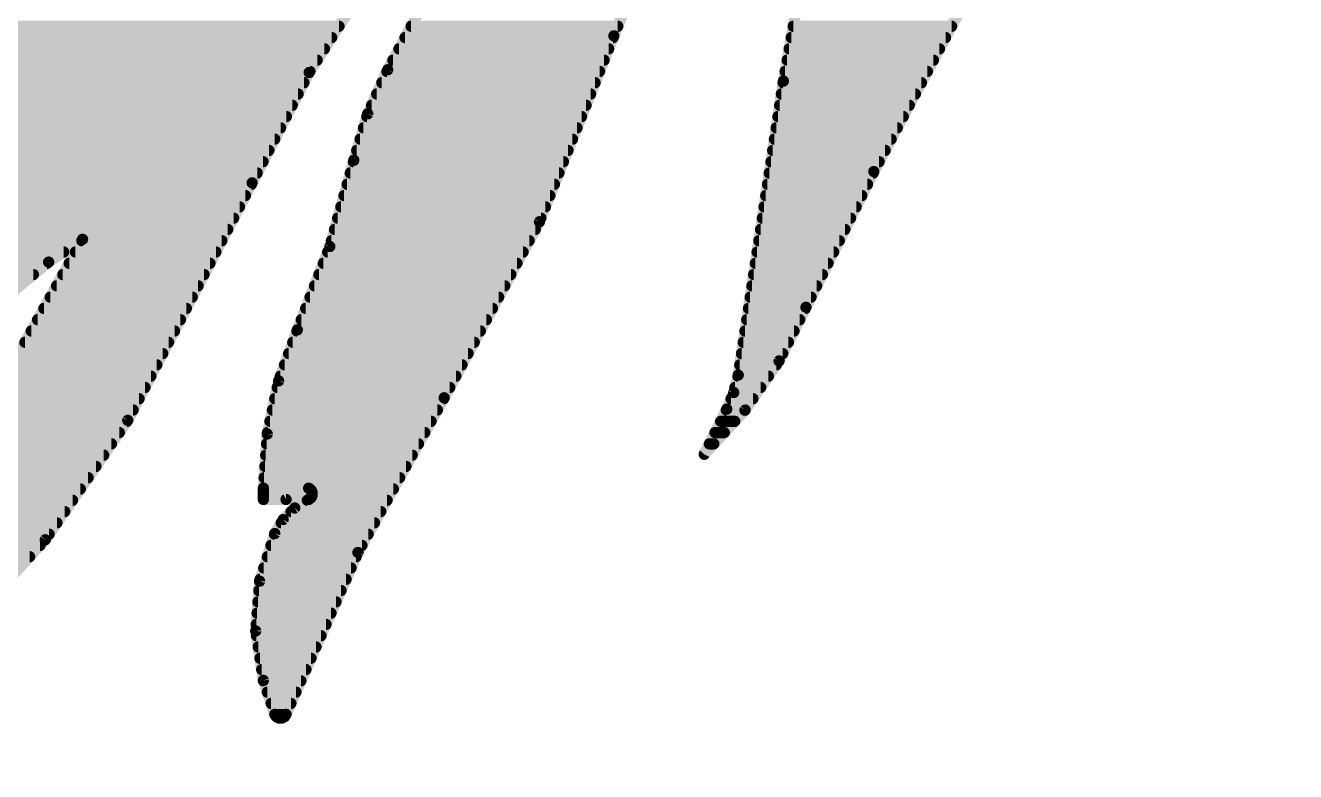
# Model space of a CAD drawing. Extents: x 4 to 288, y -28 to 191.
# Drawn here: x 79.184 to 81.886, y 142.714 to 144.301 of the extents above; entities that cross this region are included whole.
import ezdxf

# ---------------------------------------------------------------- set-up
doc = ezdxf.new("R2010")
doc.units = 0
doc.header["$MEASUREMENT"] = 0
doc.layers.add('20', color=7, linetype='CONTINUOUS')
doc.layers.add('21', color=2, linetype='CONTINUOUS')

msp = doc.modelspace()

# ---------------------------------------------------------------- linework, layer by layer
at = {"layer": '20', "const_width": 0.0254}
msp.add_lwpolyline([(71.1264, 186.0347, 2.9429), (202.1142, 186.0347)], format="xyb", dxfattribs=at)
at = {"layer": '21', "const_width": 0.024}
for points in [[(80.5495, 144.5526), (80.4359, 144.2788)], [(79.9549, 144.2067), (80.1233, 144.5193)], [(79.9309, 144.4229), (79.7879, 144.2007)], [(80.7966, 144.1826), (80.8426, 144.4384)], [(81.1719, 144.3318), (80.9891, 143.9902)], [(79.8512, 144.2991), (73.2706, 144.2991)], [(80.4443, 144.2991), (80.0047, 144.2991)], [(81.1544, 144.2991), (80.8175, 144.2991)], [(79.8357, 144.2751), (73.309, 144.2751)], [(80.4344, 144.2751), (79.9917, 144.2751)], [(80.4359, 144.2788), (80.2777, 143.8835)], [(81.1415, 144.2751), (80.8132, 144.2751)], [(79.8203, 144.2511), (73.347, 144.2511)], [(80.4248, 144.2511), (79.9788, 144.2511)], [(81.1287, 144.2511), (80.8089, 144.2511)], [(79.8048, 144.2271), (73.3825, 144.2271)], [(79.7893, 144.2031), (73.4179, 144.2031)], [(79.9122, 144.1129), (79.9549, 144.2067)], [(80.4056, 144.2031), (79.9532, 144.2031)], [(80.4152, 144.2271), (79.9659, 144.2271)], [(81.103, 144.2031), (80.8003, 144.2031)], [(81.1158, 144.2271), (80.8046, 144.2271)], [(79.7766, 144.1791), (73.4512, 144.1791)], [(79.7879, 144.2007), (79.6664, 143.9662)], [(80.396, 144.1791), (79.9423, 144.1791)], [(80.7005, 143.5574), (80.7966, 144.1826)], [(81.0902, 144.1791), (80.796, 144.1791)], [(79.7642, 144.1551), (73.4801, 144.1551)], [(80.3864, 144.1551), (79.9314, 144.1551)], [(81.0773, 144.1551), (80.7923, 144.1551)], [(79.7518, 144.1311), (73.5091, 144.1311)], [(80.3768, 144.1311), (79.9205, 144.1311)], [(81.0645, 144.1311), (80.7887, 144.1311)], [(79.7393, 144.1071), (73.5383, 144.1071)], [(79.8828, 144.0142), (79.9122, 144.1129)], [(80.3672, 144.1071), (79.9105, 144.1071)], [(81.0516, 144.1071), (80.785, 144.1071)], [(79.7269, 144.0831), (73.5691, 144.0831)], [(80.3576, 144.0831), (79.9033, 144.0831)], [(81.0388, 144.0831), (80.7813, 144.0831)], [(79.7145, 144.0591), (73.5999, 144.0591)], [(80.3479, 144.0591), (79.8962, 144.0591)], [(81.0259, 144.0591), (80.7776, 144.0591)], [(79.7021, 144.0351), (73.6431, 144.0351)], [(79.8317, 143.8308), (79.8828, 144.0142)], [(80.3383, 144.0351), (79.889, 144.0351)], [(81.0131, 144.0351), (80.7739, 144.0351)], [(79.6896, 144.0111), (73.6934, 144.0111)], [(79.6772, 143.9871), (73.7607, 143.9871)], [(80.3191, 143.9871), (79.8752, 143.9871)], [(80.3287, 144.0111), (79.8819, 144.0111)], [(80.9875, 143.9871), (80.7665, 143.9871)], [(81.0003, 144.0111), (80.7702, 144.0111)], [(80.9891, 143.9902), (80.8447, 143.7016)], [(79.6648, 143.9631), (73.8408, 143.9631)], [(79.6664, 143.9662), (79.4018, 143.4611)], [(80.3095, 143.9631), (79.8686, 143.9631)], [(80.9755, 143.9631), (80.7628, 143.9631)], [(79.6522, 143.9391), (73.9209, 143.9391)], [(80.2999, 143.9391), (79.8619, 143.9391)], [(80.9635, 143.9391), (80.7591, 143.9391)], [(79.6396, 143.9151), (74.0009, 143.9151)], [(80.2903, 143.9151), (79.8552, 143.9151)], [(80.9515, 143.9151), (80.7555, 143.9151)], [(79.627, 143.8911), (74.081, 143.8911)], [(80.2807, 143.8911), (79.8485, 143.8911)], [(80.2777, 143.8835), (80.075, 143.5091)], [(80.9395, 143.8911), (80.7518, 143.8911)], [(79.6145, 143.8671), (74.1611, 143.8671)], [(80.2688, 143.8671), (79.8418, 143.8671)], [(80.9275, 143.8671), (80.7481, 143.8671)], [(79.3013, 143.8431), (74.2372, 143.8431)], [(78.969, 143.2448), (79.3057, 143.846)], [(79.3057, 143.846), (79.2335, 143.7977)], [(79.6019, 143.8431), (79.3041, 143.8431)], [(79.7626, 143.6535), (79.8317, 143.8308)], [(80.2558, 143.8431), (79.8351, 143.8431)], [(80.9155, 143.8431), (80.7444, 143.8431)], [(79.2655, 143.8191), (74.2739, 143.8191)], [(79.2335, 143.7977), (79.141, 143.7219)], [(79.5893, 143.8191), (79.2906, 143.8191)], [(80.2428, 143.8191), (79.8272, 143.8191)], [(80.9035, 143.8191), (80.7407, 143.8191)], [(79.2303, 143.7951), (74.2928, 143.7951)], [(79.201, 143.7711), (74.3039, 143.7711)], [(79.5642, 143.7711), (79.2637, 143.7711)], [(79.5767, 143.7951), (79.2772, 143.7951)], [(80.2168, 143.7711), (79.8084, 143.7711)], [(80.2298, 143.7951), (79.8178, 143.7951)], [(80.8795, 143.7711), (80.7333, 143.7711)], [(80.8915, 143.7951), (80.737, 143.7951)], [(79.5516, 143.7471), (79.2503, 143.7471)], [(80.2038, 143.7471), (79.7991, 143.7471)], [(80.8674, 143.7471), (80.7296, 143.7471)], [(79.539, 143.7231), (79.2368, 143.7231)], [(80.1908, 143.7231), (79.7897, 143.7231)], [(80.8554, 143.7231), (80.7259, 143.7231)], [(79.5265, 143.6991), (79.2234, 143.6991)], [(80.1778, 143.6991), (79.7804, 143.6991)], [(80.8434, 143.6991), (80.7223, 143.6991)], [(80.8447, 143.7016), (80.7874, 143.5875)], [(79.5139, 143.6751), (79.21, 143.6751)], [(80.1648, 143.6751), (79.771, 143.6751)], [(80.8314, 143.6751), (80.7186, 143.6751)], [(79.5013, 143.6511), (79.1965, 143.6511)], [(79.7228, 143.545), (79.7626, 143.6535)], [(80.1519, 143.6511), (79.7617, 143.6511)], [(80.8193, 143.6511), (80.7149, 143.6511)], [(79.4887, 143.6271), (79.1831, 143.6271)], [(80.1389, 143.6271), (79.7529, 143.6271)], [(80.8073, 143.6271), (80.7112, 143.6271)], [(79.4762, 143.6031), (79.1696, 143.6031)], [(80.1259, 143.6031), (79.7441, 143.6031)], [(80.7952, 143.6031), (80.7075, 143.6031)], [(80.7874, 143.5875), (80.7148, 143.4826)], [(79.451, 143.5551), (79.1428, 143.5551)], [(79.4636, 143.5791), (79.1562, 143.5791)], [(80.0999, 143.5551), (79.7264, 143.5551)], [(80.1129, 143.5791), (79.7353, 143.5791)], [(80.6909, 143.5204), (80.7005, 143.5574)], [(80.7649, 143.5551), (80.6999, 143.5551)], [(80.7816, 143.5791), (80.7038, 143.5791)], [(79.4385, 143.5311), (79.1293, 143.5311)], [(79.6985, 143.4321), (79.7228, 143.545)], [(80.0869, 143.5311), (79.7198, 143.5311)], [(80.7483, 143.5311), (80.6936, 143.5311)], [(79.4259, 143.5071), (79.1159, 143.5071)], [(80.0739, 143.5071), (79.7146, 143.5071)], [(80.075, 143.5091), (79.8916, 143.18)], [(80.6762, 143.4851), (80.6909, 143.5204)], [(80.7317, 143.5071), (80.6853, 143.5071)], [(79.4133, 143.4831), (79.1024, 143.4831)], [(80.0605, 143.4831), (79.7095, 143.4831)], [(80.6282, 143.389), (80.6762, 143.4851)], [(80.7148, 143.4826), (80.6282, 143.389)], [(80.7151, 143.4831), (80.6752, 143.4831)], [(79.4004, 143.4591), (79.089, 143.4591)], [(79.4018, 143.4611), (79.2263, 143.2071)], [(80.0471, 143.4591), (79.7043, 143.4591)], [(80.693, 143.4591), (80.6632, 143.4591)], [(79.3838, 143.4351), (79.0756, 143.4351)], [(79.6904, 143.3169), (79.6985, 143.4321)], [(80.0337, 143.4351), (79.6992, 143.4351)], [(80.6708, 143.4351), (80.6512, 143.4351)], [(79.3672, 143.4111), (79.0621, 143.4111)], [(80.0204, 143.4111), (79.697, 143.4111)], [(80.6486, 143.4111), (80.6392, 143.4111)], [(79.3506, 143.3871), (79.0487, 143.3871)], [(80.007, 143.3871), (79.6953, 143.3871)], [(79.3175, 143.3391), (79.0218, 143.3391)], [(79.3341, 143.3631), (79.0352, 143.3631)], [(79.9802, 143.3391), (79.6919, 143.3391)], [(79.9936, 143.3631), (79.6936, 143.3631)], [(79.3009, 143.3151), (79.0083, 143.3151)], [(79.6904, 143.2928), (79.6904, 143.3169)], [(79.7831, 143.3151), (79.6904, 143.3151)], [(79.7867, 143.3169), (79.7386, 143.2928)], [(79.7915, 143.3132), (79.7867, 143.3169)], [(79.9668, 143.3151), (79.789, 143.3151)], [(79.7941, 143.3078), (79.7915, 143.3132)], [(79.2843, 143.2911), (78.9949, 143.2911)], [(79.7386, 143.2928), (79.6904, 143.2928)], [(79.757, 143.2747), (79.7867, 143.2928)], [(79.9535, 143.2911), (79.7839, 143.2911)], [(79.7867, 143.2928), (79.7915, 143.2964)], [(79.7915, 143.2964), (79.7941, 143.3018)], [(79.7941, 143.3018), (79.7941, 143.3078)], [(79.2677, 143.2671), (78.9815, 143.2671)], [(79.7325, 143.2502), (79.757, 143.2747)], [(79.9401, 143.2671), (79.7493, 143.2671)], [(79.2511, 143.2431), (78.968, 143.2431)], [(79.7146, 143.2205), (79.7325, 143.2502)], [(79.9267, 143.2431), (79.7282, 143.2431)], [(79.2345, 143.2191), (78.9543, 143.2191)], [(79.2263, 143.2071), (79.0171, 142.9802)], [(79.6823, 143.1191), (79.7146, 143.2205)], [(79.9133, 143.2191), (79.7141, 143.2191)], [(79.2152, 143.1951), (78.9406, 143.1951)], [(79.9, 143.1951), (79.7065, 143.1951)], [(79.8916, 143.18), (79.7386, 142.8359)], [(79.1931, 143.1711), (78.9269, 143.1711)], [(79.8876, 143.1711), (79.6988, 143.1711)], [(79.8663, 143.1231), (79.6835, 143.1231)], [(79.8769, 143.1471), (79.6912, 143.1471)], [(79.674, 143.0131), (79.6823, 143.1191)], [(79.8556, 143.0991), (79.6807, 143.0991)], [(79.8449, 143.0751), (79.6788, 143.0751)], [(79.8342, 143.0511), (79.677, 143.0511)], [(79.8236, 143.0271), (79.6751, 143.0271)], [(79.6904, 142.9081), (79.674, 143.0131)], [(79.8129, 143.0031), (79.6756, 143.0031)], [(79.8022, 142.9791), (79.6793, 142.9791)], [(79.7916, 142.9551), (79.6831, 142.9551)], [(79.7809, 142.9311), (79.6868, 142.9311)], [(79.7146, 142.8359), (79.6904, 142.9081)], [(79.7702, 142.9071), (79.6907, 142.9071)], [(79.7596, 142.8831), (79.6988, 142.8831)], [(79.7489, 142.8591), (79.7068, 142.8591)], [(79.7181, 142.8308), (79.7146, 142.8359)], [(79.738, 142.8351), (79.7151, 142.8351)], [(79.7235, 142.828), (79.7181, 142.8308)], [(79.7296, 142.828), (79.7235, 142.828)], [(79.7351, 142.8308), (79.7296, 142.828)], [(79.7386, 142.8359), (79.7351, 142.8308)]]:
    msp.add_lwpolyline(points, dxfattribs=at)
at = {"layer": '21', "const_width": 0.012}
for points in [[(79.8512, 144.2931, 1), (79.8512, 144.3051)], [(80.0047, 144.3051, 1), (80.0047, 144.2931)], [(80.4443, 144.2931, 1), (80.4443, 144.3051)], [(80.8175, 144.3051, 1), (80.8175, 144.2931)], [(81.1544, 144.2931, 1), (81.1544, 144.3051)], [(79.8357, 144.2691, 1), (79.8357, 144.2811)], [(79.9917, 144.2811, 1), (79.9917, 144.2691)], [(80.4303, 144.2811, 1), (80.4414, 144.2765)], [(80.4414, 144.2765, 1), (80.4303, 144.281)], [(80.4344, 144.2691, 1), (80.4344, 144.2811)], [(80.8132, 144.2811, 1), (80.8132, 144.2691)], [(81.1415, 144.2691, 1), (81.1415, 144.2811)], [(79.8203, 144.2451, 1), (79.8203, 144.2571)], [(79.9788, 144.2571, 1), (79.9788, 144.2451)], [(80.4248, 144.2451, 1), (80.4248, 144.2571)], [(80.8089, 144.2571, 1), (80.8089, 144.2451)], [(81.1287, 144.2451, 1), (81.1287, 144.2571)], [(79.7893, 144.1971, 1), (79.7893, 144.2091)], [(79.8048, 144.2211, 1), (79.8048, 144.2331)], [(79.9532, 144.2091, 1), (79.9532, 144.1971)], [(79.9496, 144.2095, 1), (79.9602, 144.2038)], [(79.9603, 144.2042, 1), (79.9494, 144.2091)], [(79.9659, 144.2331, 1), (79.9659, 144.2211)], [(80.4056, 144.1971, 1), (80.4056, 144.2091)], [(80.4152, 144.2211, 1), (80.4152, 144.2331)], [(80.8003, 144.2091, 1), (80.8003, 144.1971)], [(80.8046, 144.2331, 1), (80.8046, 144.2211)], [(81.103, 144.1971, 1), (81.103, 144.2091)], [(81.1158, 144.2211, 1), (81.1158, 144.2331)], [(79.7766, 144.1731, 1), (79.7766, 144.1851)], [(79.7828, 144.204, 1), (79.7929, 144.1975)], [(79.7932, 144.198, 1), (79.7825, 144.2035)], [(79.9423, 144.1851, 1), (79.9423, 144.1731)], [(80.396, 144.1731, 1), (80.396, 144.1851)], [(80.796, 144.1851, 1), (80.796, 144.1731)], [(80.8025, 144.1816, 1), (80.7906, 144.1835)], [(80.7907, 144.1836, 1), (80.8025, 144.1815)], [(81.0902, 144.1731, 1), (81.0902, 144.1851)], [(79.7642, 144.1491, 1), (79.7642, 144.1611)], [(79.9314, 144.1611, 1), (79.9314, 144.1491)], [(80.3864, 144.1491, 1), (80.3864, 144.1611)], [(80.7923, 144.1611, 1), (80.7923, 144.1491)], [(81.0773, 144.1491, 1), (81.0773, 144.1611)], [(79.7518, 144.1251, 1), (79.7518, 144.1371)], [(79.9205, 144.1371, 1), (79.9205, 144.1251)], [(80.3768, 144.1251, 1), (80.3768, 144.1371)], [(80.7887, 144.1371, 1), (80.7887, 144.1251)], [(81.0645, 144.1251, 1), (81.0645, 144.1371)], [(79.7393, 144.1011, 1), (79.7393, 144.1131)], [(79.9105, 144.1131, 1), (79.9105, 144.1011)], [(79.9068, 144.1154, 1), (79.9177, 144.1104)], [(79.918, 144.1112, 1), (79.9065, 144.1146)], [(80.3672, 144.1011, 1), (80.3672, 144.1131)], [(80.785, 144.1131, 1), (80.785, 144.1011)], [(81.0516, 144.1011, 1), (81.0516, 144.1131)], [(79.7269, 144.0771, 1), (79.7269, 144.0891)], [(79.9033, 144.0891, 1), (79.9033, 144.0771)], [(80.3576, 144.0771, 1), (80.3576, 144.0891)], [(80.7813, 144.0891, 1), (80.7813, 144.0771)], [(81.0388, 144.0771, 1), (81.0388, 144.0891)], [(79.7145, 144.0531, 1), (79.7145, 144.0651)], [(79.8962, 144.0651, 1), (79.8962, 144.0531)], [(80.3479, 144.0531, 1), (80.3479, 144.0651)], [(80.7776, 144.0651, 1), (80.7776, 144.0531)], [(81.0259, 144.0531, 1), (81.0259, 144.0651)], [(79.7021, 144.0291, 1), (79.7021, 144.0411)], [(79.8886, 144.0125, 1), (79.877, 144.0158)], [(79.889, 144.0411, 1), (79.889, 144.0291)], [(80.3383, 144.0291, 1), (80.3383, 144.0411)], [(80.7739, 144.0411, 1), (80.7739, 144.0291)], [(81.0131, 144.0291, 1), (81.0131, 144.0411)], [(79.6772, 143.9811, 1), (79.6772, 143.9931)], [(79.6896, 144.0051, 1), (79.6896, 144.0171)], [(79.8752, 143.9931, 1), (79.8752, 143.9811)], [(79.8819, 144.0171, 1), (79.8819, 144.0051)], [(79.877, 144.0159, 1), (79.8885, 144.0124)], [(80.3191, 143.9811, 1), (80.3191, 143.9931)], [(80.3287, 144.0051, 1), (80.3287, 144.0171)], [(80.7665, 143.9931, 1), (80.7665, 143.9811)], [(80.7702, 144.0171, 1), (80.7702, 144.0051)], [(80.9838, 143.993, 1), (80.9944, 143.9873)], [(80.9944, 143.9875, 1), (80.9837, 143.9928)], [(80.9875, 143.9811, 1), (80.9875, 143.9931)], [(81.0003, 144.0051, 1), (81.0003, 144.0171)], [(79.6611, 143.9689, 1), (79.6717, 143.9634)], [(79.6717, 143.9634, 1), (79.6611, 143.9689)], [(79.6648, 143.9571, 1), (79.6648, 143.9691)], [(79.8686, 143.9691, 1), (79.8686, 143.9571)], [(80.3095, 143.9571, 1), (80.3095, 143.9691)], [(80.7628, 143.9691, 1), (80.7628, 143.9571)], [(80.9755, 143.9571, 1), (80.9755, 143.9691)], [(79.6522, 143.9331, 1), (79.6522, 143.9451)], [(79.8619, 143.9451, 1), (79.8619, 143.9331)], [(80.2999, 143.9331, 1), (80.2999, 143.9451)], [(80.7591, 143.9451, 1), (80.7591, 143.9331)], [(80.9635, 143.9331, 1), (80.9635, 143.9451)], [(79.6396, 143.9091, 1), (79.6396, 143.9211)], [(79.8552, 143.9211, 1), (79.8552, 143.9091)], [(80.2903, 143.9091, 1), (80.2903, 143.9211)], [(80.7555, 143.9211, 1), (80.7555, 143.9091)], [(80.9515, 143.9091, 1), (80.9515, 143.9211)], [(79.627, 143.8851, 1), (79.627, 143.8971)], [(79.8485, 143.8971, 1), (79.8485, 143.8851)], [(80.2721, 143.8857, 1), (80.2832, 143.8812)], [(80.2829, 143.8806, 1), (80.2724, 143.8863)], [(80.2807, 143.8851, 1), (80.2807, 143.8971)], [(80.7518, 143.8971, 1), (80.7518, 143.8851)], [(80.9395, 143.8851, 1), (80.9395, 143.8971)], [(79.6145, 143.8611, 1), (79.6145, 143.8731)], [(79.8418, 143.8731, 1), (79.8418, 143.8611)], [(80.2688, 143.8611, 1), (80.2688, 143.8731)], [(80.7481, 143.8731, 1), (80.7481, 143.8611)], [(80.9275, 143.8611, 1), (80.9275, 143.8731)], [(79.3041, 143.8491, 1), (79.3041, 143.8371)], [(79.3109, 143.843, 1), (79.3004, 143.8489)], [(79.3013, 143.8371, 1), (79.3013, 143.8491)], [(79.309, 143.841, 1), (79.3023, 143.8509)], [(79.6019, 143.8371, 1), (79.6019, 143.8491)], [(79.826, 143.8324, 1), (79.8375, 143.8292)], [(79.8373, 143.8286, 1), (79.8261, 143.833)], [(79.8351, 143.8491, 1), (79.8351, 143.8371)], [(80.2558, 143.8371, 1), (80.2558, 143.8491)], [(80.7444, 143.8491, 1), (80.7444, 143.8371)], [(80.9155, 143.8371, 1), (80.9155, 143.8491)], [(79.2373, 143.793, 1), (79.2297, 143.8023)], [(79.2655, 143.8131, 1), (79.2655, 143.8251)], [(79.2906, 143.8251, 1), (79.2906, 143.8131)], [(79.5893, 143.8131, 1), (79.5893, 143.8251)], [(79.8272, 143.8251, 1), (79.8272, 143.8131)], [(80.2428, 143.8131, 1), (80.2428, 143.8251)], [(80.7407, 143.8251, 1), (80.7407, 143.8131)], [(80.9035, 143.8131, 1), (80.9035, 143.8251)], [(79.201, 143.7651, 1), (79.201, 143.7771)], [(79.2301, 143.8026, 1), (79.2368, 143.7927)], [(79.2303, 143.7891, 1), (79.2303, 143.8011)], [(79.2637, 143.7771, 1), (79.2637, 143.7651)], [(79.2772, 143.8011, 1), (79.2772, 143.7891)], [(79.5642, 143.7651, 1), (79.5642, 143.7771)], [(79.5767, 143.7891, 1), (79.5767, 143.8011)], [(79.8084, 143.7771, 1), (79.8084, 143.7651)], [(79.8178, 143.8011, 1), (79.8178, 143.7891)], [(80.2168, 143.7651, 1), (80.2168, 143.7771)], [(80.2298, 143.7891, 1), (80.2298, 143.8011)], [(80.7333, 143.7771, 1), (80.7333, 143.7651)], [(80.737, 143.8011, 1), (80.737, 143.7891)], [(80.8795, 143.7651, 1), (80.8795, 143.7771)], [(80.8915, 143.7891, 1), (80.8915, 143.8011)], [(79.2503, 143.7531, 1), (79.2503, 143.7411)], [(79.5516, 143.7411, 1), (79.5516, 143.7531)], [(79.7991, 143.7531, 1), (79.7991, 143.7411)], [(80.2038, 143.7411, 1), (80.2038, 143.7531)], [(80.7296, 143.7531, 1), (80.7296, 143.7411)], [(80.8674, 143.7411, 1), (80.8674, 143.7531)], [(79.2368, 143.7291, 1), (79.2368, 143.7171)], [(79.539, 143.7171, 1), (79.539, 143.7291)], [(79.7897, 143.7291, 1), (79.7897, 143.7171)], [(80.1908, 143.7171, 1), (80.1908, 143.7291)], [(80.7259, 143.7291, 1), (80.7259, 143.7171)], [(80.8554, 143.7171, 1), (80.8554, 143.7291)], [(79.2234, 143.7051, 1), (79.2234, 143.6931)], [(79.5265, 143.6931, 1), (79.5265, 143.7051)], [(79.7804, 143.7051, 1), (79.7804, 143.6931)], [(80.1778, 143.6931, 1), (80.1778, 143.7051)], [(80.7223, 143.7051, 1), (80.7223, 143.6931)], [(80.8393, 143.7042, 1), (80.85, 143.6989)], [(80.85, 143.6989, 1), (80.8393, 143.7042)], [(80.8434, 143.6931, 1), (80.8434, 143.7051)], [(79.21, 143.6811, 1), (79.21, 143.6691)], [(79.5139, 143.6691, 1), (79.5139, 143.6811)], [(79.771, 143.6811, 1), (79.771, 143.6691)], [(80.1648, 143.6691, 1), (80.1648, 143.6811)], [(80.7186, 143.6811, 1), (80.7186, 143.6691)], [(80.8314, 143.6691, 1), (80.8314, 143.6811)], [(79.1965, 143.6571, 1), (79.1965, 143.6451)], [(79.5013, 143.6451, 1), (79.5013, 143.6571)], [(79.7617, 143.6571, 1), (79.7617, 143.6451)], [(79.757, 143.6556, 1), (79.7682, 143.6513)], [(79.7682, 143.6514, 1), (79.7569, 143.6555)], [(80.1519, 143.6451, 1), (80.1519, 143.6571)], [(80.7149, 143.6571, 1), (80.7149, 143.6451)], [(80.8193, 143.6451, 1), (80.8193, 143.6571)], [(79.1831, 143.6331, 1), (79.1831, 143.6211)], [(79.4887, 143.6211, 1), (79.4887, 143.6331)], [(79.7529, 143.6331, 1), (79.7529, 143.6211)], [(80.1389, 143.6211, 1), (80.1389, 143.6331)], [(80.7112, 143.6331, 1), (80.7112, 143.6211)], [(80.8073, 143.6211, 1), (80.8073, 143.6331)], [(79.4762, 143.5971, 1), (79.4762, 143.6091)], [(79.7441, 143.6091, 1), (79.7441, 143.5971)], [(80.1259, 143.5971, 1), (80.1259, 143.6091)], [(80.7075, 143.6091, 1), (80.7075, 143.5971)], [(80.7821, 143.5902, 1), (80.7928, 143.5848)], [(80.7924, 143.5841, 1), (80.7825, 143.5909)], [(80.7952, 143.5971, 1), (80.7952, 143.6091)], [(79.451, 143.5491, 1), (79.451, 143.5611)], [(79.4636, 143.5731, 1), (79.4636, 143.5851)], [(79.7264, 143.5611, 1), (79.7264, 143.5491)], [(79.7353, 143.5851, 1), (79.7353, 143.5731)], [(80.0999, 143.5491, 1), (80.0999, 143.5611)], [(80.1129, 143.5731, 1), (80.1129, 143.5851)], [(80.6999, 143.5611, 1), (80.6999, 143.5491)], [(80.7063, 143.5558, 1), (80.6947, 143.5589)], [(80.7038, 143.5851, 1), (80.7038, 143.5731)], [(80.7649, 143.5491, 1), (80.7649, 143.5611)], [(80.7816, 143.5731, 1), (80.7816, 143.5851)], [(79.4385, 143.5251, 1), (79.4385, 143.5371)], [(79.7198, 143.5371, 1), (79.7198, 143.5251)], [(79.7171, 143.5471, 1), (79.7284, 143.543)], [(79.7286, 143.5438, 1), (79.7169, 143.5463)], [(80.0869, 143.5251, 1), (80.0869, 143.5371)], [(80.6936, 143.5371, 1), (80.6936, 143.5251)], [(80.6945, 143.5583, 1), (80.7064, 143.5564)], [(80.7483, 143.5251, 1), (80.7483, 143.5371)], [(79.4259, 143.5011, 1), (79.4259, 143.5131)], [(79.7146, 143.5131, 1), (79.7146, 143.5011)], [(80.0697, 143.5119, 1), (80.0803, 143.5062)], [(80.0802, 143.5061, 1), (80.0697, 143.512)], [(80.0739, 143.5011, 1), (80.0739, 143.5131)], [(80.6853, 143.5131, 1), (80.6853, 143.5011)], [(80.685, 143.5219, 1), (80.6967, 143.5188)], [(80.6964, 143.518, 1), (80.6853, 143.5227)], [(80.7317, 143.5011, 1), (80.7317, 143.5131)], [(79.4133, 143.4771, 1), (79.4133, 143.4891)], [(79.7095, 143.4891, 1), (79.7095, 143.4771)], [(80.0605, 143.4771, 1), (80.0605, 143.4891)], [(80.6752, 143.4891, 1), (80.6752, 143.4771)], [(80.6706, 143.4874, 1), (80.6817, 143.4827)], [(80.6815, 143.4824, 1), (80.6708, 143.4877)], [(80.7099, 143.4861, 1), (80.7197, 143.4792)], [(80.7192, 143.4786, 1), (80.7104, 143.4867)], [(80.7151, 143.4771, 1), (80.7151, 143.4891)], [(79.3965, 143.4638, 1), (79.4071, 143.4583)], [(79.4067, 143.4576, 1), (79.3968, 143.4645)], [(79.4004, 143.4531, 1), (79.4004, 143.4651)], [(79.7043, 143.4651, 1), (79.7043, 143.4531)], [(80.0471, 143.4531, 1), (80.0471, 143.4651)], [(80.6632, 143.4651, 1), (80.6632, 143.4531)], [(80.693, 143.4531, 1), (80.693, 143.4651)], [(79.3838, 143.4291, 1), (79.3838, 143.4411)], [(79.7045, 143.4317, 1), (79.6925, 143.4325)], [(79.6927, 143.4333, 1), (79.7044, 143.4308)], [(79.6992, 143.4411, 1), (79.6992, 143.4291)], [(80.0337, 143.4291, 1), (80.0337, 143.4411)], [(80.6512, 143.4411, 1), (80.6512, 143.4291)], [(80.6708, 143.4291, 1), (80.6708, 143.4411)], [(79.3672, 143.4051, 1), (79.3672, 143.4171)], [(79.697, 143.4171, 1), (79.697, 143.4051)], [(80.0204, 143.4051, 1), (80.0204, 143.4171)], [(80.6392, 143.4171, 1), (80.6392, 143.4051)], [(80.6486, 143.4051, 1), (80.6486, 143.4171)], [(79.3506, 143.3811, 1), (79.3506, 143.3931)], [(79.6953, 143.3931, 1), (79.6953, 143.3811)], [(80.007, 143.3811, 1), (80.007, 143.3931)], [(80.6238, 143.393, 1), (80.6326, 143.3849)], [(80.6228, 143.3916, 1), (80.6335, 143.3863)], [(79.3175, 143.3331, 1), (79.3175, 143.3451)], [(79.3341, 143.3571, 1), (79.3341, 143.3691)], [(79.6919, 143.3451, 1), (79.6919, 143.3331)], [(79.6936, 143.3691, 1), (79.6936, 143.3571)], [(79.9802, 143.3331, 1), (79.9802, 143.3451)], [(79.9936, 143.3571, 1), (79.9936, 143.3691)], [(79.3009, 143.3091, 1), (79.3009, 143.3211)], [(79.6964, 143.3169, 1), (79.6844, 143.3169)], [(79.6904, 143.3211, 1), (79.6904, 143.3091)], [(79.6844, 143.3173, 1), (79.6964, 143.3164)], [(79.7903, 143.3216, 1), (79.783, 143.3121)], [(79.789, 143.3211, 1), (79.789, 143.3091)], [(79.7831, 143.3091, 1), (79.7831, 143.3211)], [(79.7894, 143.3115, 1), (79.784, 143.3222)], [(79.7968, 143.3159, 1), (79.7861, 143.3105)], [(79.7878, 143.3084, 1), (79.7951, 143.318)], [(79.9668, 143.3091, 1), (79.9668, 143.3211)], [(79.2843, 143.2851, 1), (79.2843, 143.2971)], [(79.6904, 143.2988, 1), (79.6904, 143.2868)], [(79.6844, 143.2928, 1), (79.6964, 143.2928)], [(79.7359, 143.2981, 1), (79.7413, 143.2874)], [(79.7386, 143.2868, 1), (79.7386, 143.2988)], [(79.7839, 143.2971, 1), (79.7839, 143.2851)], [(79.783, 143.2975, 1), (79.7903, 143.288)], [(79.7898, 143.2876, 1), (79.7836, 143.2979)], [(79.7861, 143.2991, 1), (79.7968, 143.2937)], [(79.7951, 143.2916, 1), (79.7878, 143.3012)], [(79.8001, 143.3078, 1), (79.7881, 143.3078)], [(79.7881, 143.3018, 1), (79.8001, 143.3018)], [(79.7888, 143.3052, 1), (79.7995, 143.3105)], [(79.7995, 143.2991, 1), (79.7888, 143.3045)], [(79.9535, 143.2851, 1), (79.9535, 143.2971)], [(79.2677, 143.2611, 1), (79.2677, 143.2731)], [(79.7493, 143.2731, 1), (79.7493, 143.2611)], [(79.7539, 143.2799, 1), (79.7601, 143.2696)], [(79.7613, 143.2705, 1), (79.7528, 143.279)], [(79.9401, 143.2611, 1), (79.9401, 143.2731)], [(79.2511, 143.2371, 1), (79.2511, 143.2491)], [(79.7282, 143.2491, 1), (79.7282, 143.2371)], [(79.7283, 143.2544, 1), (79.7367, 143.2459)], [(79.7376, 143.2471, 1), (79.7274, 143.2533)], [(79.9267, 143.2371, 1), (79.9267, 143.2491)], [(79.2214, 143.2105, 1), (79.2312, 143.2037)], [(79.2307, 143.203, 1), (79.2219, 143.2112)], [(79.2345, 143.2131, 1), (79.2345, 143.2251)], [(79.7141, 143.2251, 1), (79.7141, 143.2131)], [(79.7094, 143.2236, 1), (79.7197, 143.2174)], [(79.7203, 143.2186, 1), (79.7089, 143.2223)], [(79.9133, 143.2131, 1), (79.9133, 143.2251)], [(79.2152, 143.1891, 1), (79.2152, 143.2011)], [(79.7065, 143.2011, 1), (79.7065, 143.1891)], [(79.8863, 143.183, 1), (79.8968, 143.1771)], [(79.8971, 143.1776, 1), (79.8861, 143.1825)], [(79.9, 143.1891, 1), (79.9, 143.2011)], [(79.1931, 143.1651, 1), (79.1931, 143.1771)], [(79.6988, 143.1771, 1), (79.6988, 143.1651)], [(79.8876, 143.1651, 1), (79.8876, 143.1771)], [(79.6835, 143.1291, 1), (79.6835, 143.1171)], [(79.6912, 143.1531, 1), (79.6912, 143.1411)], [(79.8663, 143.1171, 1), (79.8663, 143.1291)], [(79.8769, 143.1411, 1), (79.8769, 143.1531)], [(79.6807, 143.1051, 1), (79.6807, 143.0931)], [(79.6765, 143.121, 1), (79.688, 143.1173)], [(79.6882, 143.1187, 1), (79.6763, 143.1196)], [(79.8556, 143.0931, 1), (79.8556, 143.1051)], [(79.6788, 143.0811, 1), (79.6788, 143.0691)], [(79.8449, 143.0691, 1), (79.8449, 143.0811)], [(79.677, 143.0571, 1), (79.677, 143.0451)], [(79.8342, 143.0451, 1), (79.8342, 143.0571)], [(79.6751, 143.0331, 1), (79.6751, 143.0211)], [(79.8236, 143.0211, 1), (79.8236, 143.0331)], [(79.68, 143.014, 1), (79.6681, 143.0122)], [(79.6681, 143.0136, 1), (79.68, 143.0127)], [(79.6756, 143.0091, 1), (79.6756, 142.9971)], [(79.8129, 142.9971, 1), (79.8129, 143.0091)], [(79.6793, 142.9851, 1), (79.6793, 142.9731)], [(79.8022, 142.9731, 1), (79.8022, 142.9851)], [(79.6831, 142.9611, 1), (79.6831, 142.9491)], [(79.7916, 142.9491, 1), (79.7916, 142.9611)], [(79.6868, 142.9371, 1), (79.6868, 142.9251)], [(79.6961, 142.91, 1), (79.6847, 142.9061)], [(79.6907, 142.9131, 1), (79.6907, 142.9011)], [(79.7702, 142.9011, 1), (79.7702, 142.9131)], [(79.7809, 142.9251, 1), (79.7809, 142.9371)], [(79.6844, 142.9071, 1), (79.6963, 142.909)], [(79.6988, 142.8891, 1), (79.6988, 142.8771)], [(79.7596, 142.8771, 1), (79.7596, 142.8891)], [(79.7068, 142.8651, 1), (79.7068, 142.8531)], [(79.7489, 142.8531, 1), (79.7489, 142.8651)], [(79.7195, 142.8393, 1), (79.7097, 142.8324)], [(79.7089, 142.8339, 1), (79.7203, 142.8378)], [(79.7151, 142.8411, 1), (79.7151, 142.8291)], [(79.7209, 142.8362, 1), (79.7153, 142.8255)], [(79.7132, 142.8274, 1), (79.723, 142.8343)], [(79.7235, 142.834, 1), (79.7235, 142.822)], [(79.7208, 142.8227, 1), (79.7263, 142.8334)], [(79.7269, 142.8334, 1), (79.7324, 142.8227)], [(79.7302, 142.8343, 1), (79.74, 142.8274)], [(79.7296, 142.822, 1), (79.7296, 142.834)], [(79.7378, 142.8255, 1), (79.7323, 142.8362)], [(79.7331, 142.8383, 1), (79.7441, 142.8334)], [(79.7435, 142.8324, 1), (79.7337, 142.8393)], [(79.738, 142.8291, 1), (79.738, 142.8411)]]:
    msp.add_lwpolyline(points, format="xyb", dxfattribs=at)

doc.saveas('drawing.dxf')
